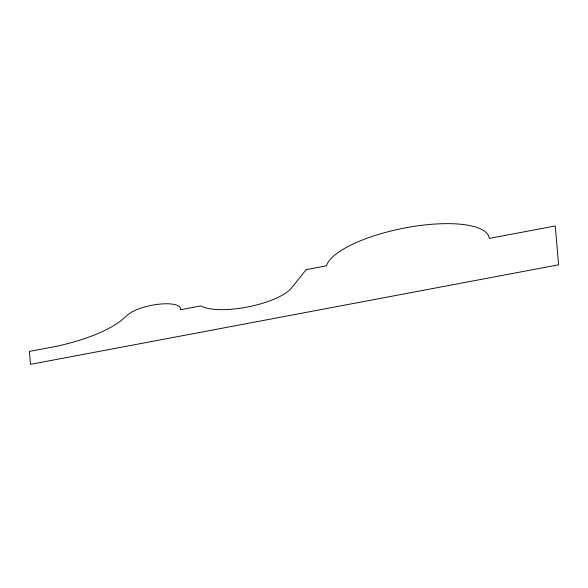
<?xml version="1.0" encoding="UTF-8"?>
<svg xmlns="http://www.w3.org/2000/svg" width="588" height="588" viewBox="0 0 588 588"><rect width="100%" height="100%" fill="white"/><g stroke="black" fill="none" stroke-linecap="round" stroke-linejoin="round"><path stroke-width="0.88" d="M306.172 269.635L291.501 288.01A49.12 15.339 -11.3 0 1 247.989 306.907A49.12 15.339 -11.3 0 1 200.927 305.914L180.619 309.744A28.217 8.813 -11.3 0 0 159.958 304.099A28.217 8.813 -11.3 0 0 127.824 314.778L123.054 318.953A84.143 26.284 -11.3 0 1 54.787 346.619L29.4 351.404L30.517 364.347L558.6 264.798L555.256 225.968L489.245 238.412A83.055 25.938 -11.3 0 0 410.534 226.939A83.055 25.938 -11.3 0 0 326.48 265.805L306.172 269.635"/></g></svg>
